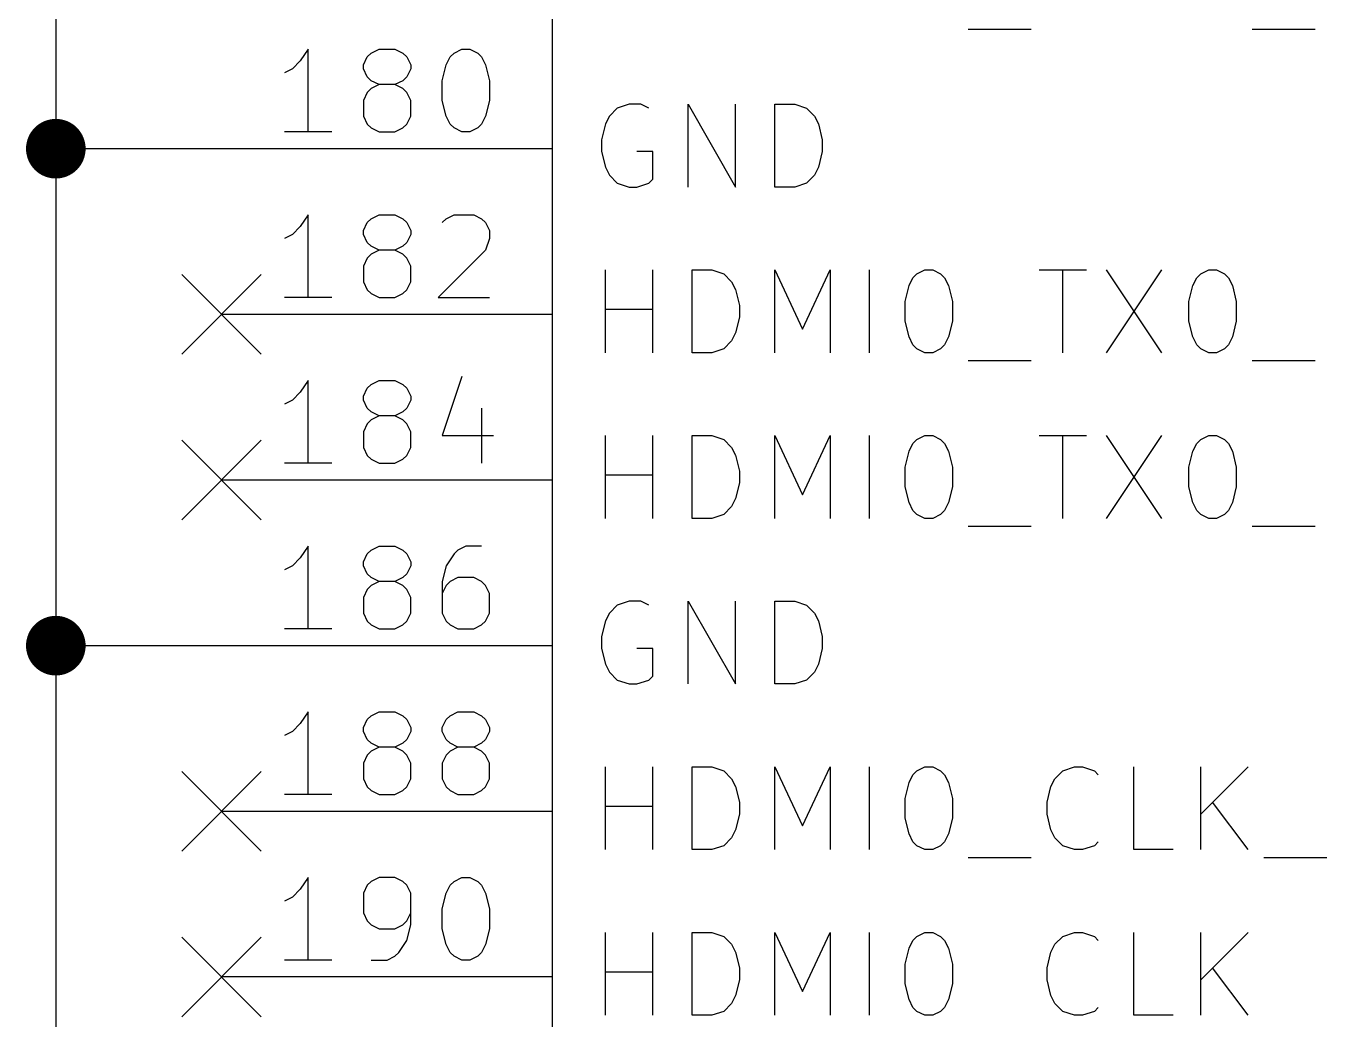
# Model space of a CAD drawing. Extents: x 0.4 to 11.3, y -7.9 to -0.4.
# Drawn here: x 3.382 to 4.168, y -5.976 to -5.376 of the extents above; entities that cross this region are included whole.
import ezdxf

# ---------------------------------------------------------------- set-up
doc = ezdxf.new("R2010")
doc.units = 0
doc.header["$MEASUREMENT"] = 0
for name, color, linetype in [('BLUE2', 5, 'CONTINUOUS'), ('CYAN2', 4, 'CONTINUOUS'), ('GREEN3', 91, 'CONTINUOUS'), ('RED2', 1, 'CONTINUOUS'), ('RED3', 11, 'CONTINUOUS')]:
    doc.layers.add(name, color=color, linetype=linetype)

msp = doc.modelspace()

# ---------------------------------------------------------------- linework, layer by layer
at = {"layer": 'BLUE2', "linetype": 'CONTINUOUS'}
for p, q in [((3.476, -5.526), (3.524, -5.574)), ((3.524, -5.526), (3.476, -5.574)), ((3.476, -5.626), (3.524, -5.674)), ((3.524, -5.626), (3.476, -5.674)), ((3.476, -5.826), (3.524, -5.874)), ((3.524, -5.826), (3.476, -5.874)), ((3.476, -5.926), (3.524, -5.974)), ((3.524, -5.926), (3.476, -5.974))]:
    msp.add_line(p, q, dxfattribs=at)
at = {"layer": 'CYAN2', "linetype": 'CONTINUOUS'}
for p, q in [((3.95095, -5.37789), (3.98905, -5.37789)), ((4.12238, -5.37789), (4.16047, -5.37789)), ((3.73905, -5.42551), (3.73428, -5.43028)), ((3.74619, -5.42313), (3.73905, -5.42551)), ((3.75333, -5.42313), (3.74619, -5.42313)), ((3.75809, -5.42551), (3.75333, -5.42313)), ((3.7819, -5.47313), (3.7819, -5.42313)), ((3.7819, -5.42313), (3.81047, -5.47313)), ((3.81047, -5.47313), (3.81047, -5.42313)), ((3.83428, -5.47313), (3.83428, -5.42313)), ((3.83428, -5.42313), (3.84619, -5.42313)), ((3.84619, -5.42313), (3.85333, -5.42551)), ((3.85333, -5.42551), (3.85809, -5.43028)), ((3.7319, -5.43504), (3.72952, -5.44456)), ((3.73428, -5.43028), (3.7319, -5.43504)), ((3.85809, -5.43028), (3.86048, -5.43504)), ((3.86048, -5.43504), (3.86285, -5.44456)), ((3.72952, -5.44456), (3.72952, -5.4517)), ((3.72952, -5.4517), (3.7319, -5.46122)), ((3.76047, -5.4517), (3.75095, -5.4517)), ((3.76047, -5.46837), (3.76047, -5.4517)), ((3.86285, -5.4517), (3.86048, -5.46122)), ((3.86285, -5.44456), (3.86285, -5.4517)), ((3.7319, -5.46122), (3.73428, -5.46599)), ((3.73428, -5.46599), (3.73905, -5.47075)), ((3.85809, -5.46599), (3.85333, -5.47075)), ((3.86048, -5.46122), (3.85809, -5.46599)), ((3.73905, -5.47075), (3.74619, -5.47313)), ((3.74619, -5.47313), (3.75095, -5.47313)), ((3.75095, -5.47313), (3.75809, -5.47075)), ((3.75809, -5.47075), (3.76047, -5.46837)), ((3.84619, -5.47313), (3.83428, -5.47313)), ((3.85333, -5.47075), (3.84619, -5.47313)), ((3.7319, -5.57313), (3.7319, -5.52313)), ((3.76047, -5.57313), (3.76047, -5.52313)), ((3.78428, -5.57313), (3.78428, -5.52313)), ((3.78428, -5.52313), (3.79619, -5.52313)), ((3.79619, -5.52313), (3.80333, -5.52551)), ((3.80333, -5.52551), (3.80809, -5.53028)), ((3.80809, -5.53028), (3.81048, -5.53504)), ((3.83428, -5.57313), (3.83428, -5.52313)), ((3.83428, -5.52313), (3.85095, -5.55885)), ((3.85095, -5.55885), (3.86762, -5.52313)), ((3.86762, -5.52313), (3.86762, -5.57313)), ((3.89143, -5.57313), (3.89143, -5.52313)), ((3.91524, -5.53265), (3.91762, -5.52789)), ((3.91762, -5.52789), (3.92, -5.52551)), ((3.92, -5.52551), (3.92476, -5.52313)), ((3.92476, -5.52313), (3.92952, -5.52313)), ((3.92952, -5.52313), (3.93428, -5.52551)), ((3.93428, -5.52551), (3.93667, -5.52789)), ((3.93667, -5.52789), (3.93905, -5.53265)), ((3.99381, -5.52313), (4.02238, -5.52313)), ((4.00809, -5.57313), (4.00809, -5.52313)), ((4.03428, -5.52313), (4.06761, -5.57313)), ((4.06761, -5.52313), (4.03428, -5.57313)), ((4.08666, -5.53265), (4.08904, -5.52789)), ((4.08904, -5.52789), (4.09143, -5.52551)), ((4.09143, -5.52551), (4.09619, -5.52313)), ((4.09619, -5.52313), (4.10095, -5.52313)), ((4.10095, -5.52313), (4.10571, -5.52551)), ((4.10571, -5.52551), (4.10809, -5.52789)), ((4.10809, -5.52789), (4.11047, -5.53265)), ((3.81048, -5.53504), (3.81285, -5.54456)), ((3.91286, -5.54218), (3.91524, -5.53265)), ((3.93905, -5.53265), (3.94143, -5.54218)), ((4.08428, -5.54218), (4.08666, -5.53265)), ((4.11047, -5.53265), (4.11285, -5.54218)), ((3.81285, -5.54456), (3.81285, -5.5517)), ((3.91286, -5.55408), (3.91286, -5.54218)), ((3.94143, -5.54218), (3.94143, -5.55408)), ((4.08428, -5.55408), (4.08428, -5.54218)), ((4.11285, -5.54218), (4.11285, -5.55408)), ((3.7319, -5.54694), (3.76047, -5.54694)), ((3.81285, -5.5517), (3.81048, -5.56122)), ((3.91524, -5.56361), (3.91286, -5.55408)), ((3.94143, -5.55408), (3.93905, -5.56361)), ((4.08666, -5.56361), (4.08428, -5.55408)), ((4.11285, -5.55408), (4.11047, -5.56361)), ((3.81048, -5.56122), (3.80809, -5.56599)), ((3.80809, -5.56599), (3.80333, -5.57075)), ((3.91762, -5.56837), (3.91524, -5.56361)), ((3.92, -5.57075), (3.91762, -5.56837)), ((3.93667, -5.56837), (3.93428, -5.57075)), ((3.93905, -5.56361), (3.93667, -5.56837)), ((4.08904, -5.56837), (4.08666, -5.56361)), ((4.09143, -5.57075), (4.08904, -5.56837)), ((4.10809, -5.56837), (4.10571, -5.57075)), ((4.11047, -5.56361), (4.10809, -5.56837)), ((3.79619, -5.57313), (3.78428, -5.57313)), ((3.80333, -5.57075), (3.79619, -5.57313)), ((3.92476, -5.57313), (3.92, -5.57075)), ((3.92952, -5.57313), (3.92476, -5.57313)), ((3.93428, -5.57075), (3.92952, -5.57313)), ((3.95095, -5.57789), (3.98905, -5.57789)), ((4.09619, -5.57313), (4.09143, -5.57075)), ((4.10095, -5.57313), (4.09619, -5.57313)), ((4.10571, -5.57075), (4.10095, -5.57313)), ((4.12238, -5.57789), (4.16047, -5.57789)), ((3.7319, -5.67313), (3.7319, -5.62313)), ((3.76047, -5.67313), (3.76047, -5.62313)), ((3.78428, -5.67313), (3.78428, -5.62313)), ((3.78428, -5.62313), (3.79619, -5.62313)), ((3.79619, -5.62313), (3.80333, -5.62551)), ((3.83428, -5.67313), (3.83428, -5.62313)), ((3.83428, -5.62313), (3.85095, -5.65885)), ((3.85095, -5.65885), (3.86762, -5.62313)), ((3.86762, -5.62313), (3.86762, -5.67313)), ((3.89143, -5.67313), (3.89143, -5.62313)), ((3.92, -5.62551), (3.92476, -5.62313)), ((3.92476, -5.62313), (3.92952, -5.62313)), ((3.92952, -5.62313), (3.93428, -5.62551)), ((3.99381, -5.62313), (4.02238, -5.62313)), ((4.00809, -5.67313), (4.00809, -5.62313)), ((4.03428, -5.62313), (4.06761, -5.67313)), ((4.06761, -5.62313), (4.03428, -5.67313)), ((4.09143, -5.62551), (4.09619, -5.62313)), ((4.09619, -5.62313), (4.10095, -5.62313)), ((4.10095, -5.62313), (4.10571, -5.62551)), ((3.80333, -5.62551), (3.80809, -5.63028)), ((3.80809, -5.63028), (3.81048, -5.63504)), ((3.91286, -5.64218), (3.91524, -5.63265)), ((3.91524, -5.63265), (3.91762, -5.62789)), ((3.91762, -5.62789), (3.92, -5.62551)), ((3.93428, -5.62551), (3.93667, -5.62789)), ((3.93667, -5.62789), (3.93905, -5.63265)), ((3.93905, -5.63265), (3.94143, -5.64218)), ((4.08428, -5.64218), (4.08666, -5.63265)), ((4.08666, -5.63265), (4.08904, -5.62789)), ((4.08904, -5.62789), (4.09143, -5.62551)), ((4.10571, -5.62551), (4.10809, -5.62789)), ((4.10809, -5.62789), (4.11047, -5.63265)), ((4.11047, -5.63265), (4.11285, -5.64218)), ((3.81048, -5.63504), (3.81285, -5.64456)), ((3.7319, -5.64694), (3.76047, -5.64694)), ((3.81285, -5.64456), (3.81285, -5.6517)), ((3.91286, -5.65408), (3.91286, -5.64218)), ((3.94143, -5.64218), (3.94143, -5.65408)), ((4.08428, -5.65408), (4.08428, -5.64218)), ((4.11285, -5.64218), (4.11285, -5.65408)), ((3.81285, -5.6517), (3.81048, -5.66122)), ((3.91524, -5.66361), (3.91286, -5.65408)), ((3.94143, -5.65408), (3.93905, -5.66361)), ((4.08666, -5.66361), (4.08428, -5.65408)), ((4.11285, -5.65408), (4.11047, -5.66361)), ((3.81048, -5.66122), (3.80809, -5.66599)), ((3.91762, -5.66837), (3.91524, -5.66361)), ((3.93905, -5.66361), (3.93667, -5.66837)), ((4.08904, -5.66837), (4.08666, -5.66361)), ((4.11047, -5.66361), (4.10809, -5.66837)), ((3.80333, -5.67075), (3.79619, -5.67313)), ((3.80809, -5.66599), (3.80333, -5.67075)), ((3.92, -5.67075), (3.91762, -5.66837)), ((3.92476, -5.67313), (3.92, -5.67075)), ((3.93428, -5.67075), (3.92952, -5.67313)), ((3.93667, -5.66837), (3.93428, -5.67075)), ((4.09143, -5.67075), (4.08904, -5.66837)), ((4.09619, -5.67313), (4.09143, -5.67075)), ((4.10571, -5.67075), (4.10095, -5.67313)), ((4.10809, -5.66837), (4.10571, -5.67075)), ((3.79619, -5.67313), (3.78428, -5.67313)), ((3.92952, -5.67313), (3.92476, -5.67313)), ((3.95095, -5.67789), (3.98905, -5.67789)), ((4.10095, -5.67313), (4.09619, -5.67313)), ((4.12238, -5.67789), (4.16047, -5.67789)), ((3.73905, -5.72551), (3.73428, -5.73028)), ((3.74619, -5.72313), (3.73905, -5.72551)), ((3.75333, -5.72313), (3.74619, -5.72313)), ((3.75809, -5.72551), (3.75333, -5.72313)), ((3.7819, -5.77313), (3.7819, -5.72313)), ((3.7819, -5.72313), (3.81047, -5.77313)), ((3.81047, -5.77313), (3.81047, -5.72313)), ((3.83428, -5.77313), (3.83428, -5.72313)), ((3.83428, -5.72313), (3.84619, -5.72313)), ((3.84619, -5.72313), (3.85333, -5.72551)), ((3.85333, -5.72551), (3.85809, -5.73028)), ((3.73428, -5.73028), (3.7319, -5.73504)), ((3.85809, -5.73028), (3.86048, -5.73504)), ((3.7319, -5.73504), (3.72952, -5.74456)), ((3.86048, -5.73504), (3.86285, -5.74456)), ((3.72952, -5.74456), (3.72952, -5.7517)), ((3.86285, -5.74456), (3.86285, -5.7517)), ((3.72952, -5.7517), (3.7319, -5.76122)), ((3.76047, -5.7517), (3.75095, -5.7517)), ((3.76047, -5.76837), (3.76047, -5.7517)), ((3.86285, -5.7517), (3.86048, -5.76122)), ((3.7319, -5.76122), (3.73428, -5.76599)), ((3.73428, -5.76599), (3.73905, -5.77075)), ((3.85809, -5.76599), (3.85333, -5.77075)), ((3.86048, -5.76122), (3.85809, -5.76599)), ((3.73905, -5.77075), (3.74619, -5.77313)), ((3.74619, -5.77313), (3.75095, -5.77313)), ((3.75095, -5.77313), (3.75809, -5.77075)), ((3.75809, -5.77075), (3.76047, -5.76837)), ((3.84619, -5.77313), (3.83428, -5.77313)), ((3.85333, -5.77075), (3.84619, -5.77313)), ((3.7319, -5.87313), (3.7319, -5.82313)), ((3.76047, -5.87313), (3.76047, -5.82313)), ((3.78428, -5.87313), (3.78428, -5.82313)), ((3.78428, -5.82313), (3.79619, -5.82313)), ((3.79619, -5.82313), (3.80333, -5.82551)), ((3.80333, -5.82551), (3.80809, -5.83028)), ((3.83428, -5.87313), (3.83428, -5.82313)), ((3.83428, -5.82313), (3.85095, -5.85885)), ((3.85095, -5.85885), (3.86762, -5.82313)), ((3.86762, -5.82313), (3.86762, -5.87313)), ((3.89143, -5.87313), (3.89143, -5.82313)), ((3.91524, -5.83265), (3.91762, -5.82789)), ((3.91762, -5.82789), (3.92, -5.82551)), ((3.92, -5.82551), (3.92476, -5.82313)), ((3.92476, -5.82313), (3.92952, -5.82313)), ((3.92952, -5.82313), (3.93428, -5.82551)), ((3.93428, -5.82551), (3.93667, -5.82789)), ((3.93667, -5.82789), (3.93905, -5.83265)), ((4.00333, -5.83028), (4.00809, -5.82551)), ((4.00809, -5.82551), (4.01524, -5.82313)), ((4.01524, -5.82313), (4.02, -5.82313)), ((4.02, -5.82313), (4.02714, -5.82551)), ((4.02714, -5.82551), (4.02952, -5.82789)), ((4.05095, -5.87313), (4.05095, -5.82313)), ((4.09143, -5.87313), (4.09143, -5.82313)), ((4.12, -5.82313), (4.09143, -5.8517)), ((3.80809, -5.83028), (3.81048, -5.83504)), ((3.81048, -5.83504), (3.81285, -5.84456)), ((3.91286, -5.84218), (3.91524, -5.83265)), ((3.93905, -5.83265), (3.94143, -5.84218)), ((3.99857, -5.84456), (4.00095, -5.83504)), ((4.00095, -5.83504), (4.00333, -5.83028)), ((3.81285, -5.84456), (3.81285, -5.8517)), ((3.91286, -5.85408), (3.91286, -5.84218)), ((3.94143, -5.84218), (3.94143, -5.85408)), ((3.99857, -5.8517), (3.99857, -5.84456)), ((4.12, -5.87313), (4.09857, -5.84456)), ((3.7319, -5.84694), (3.76047, -5.84694)), ((3.81285, -5.8517), (3.81048, -5.86122)), ((4.00095, -5.86122), (3.99857, -5.8517)), ((3.91524, -5.86361), (3.91286, -5.85408)), ((3.94143, -5.85408), (3.93905, -5.86361)), ((3.80809, -5.86599), (3.80333, -5.87075)), ((3.81048, -5.86122), (3.80809, -5.86599)), ((3.91762, -5.86837), (3.91524, -5.86361)), ((3.92, -5.87075), (3.91762, -5.86837)), ((3.93667, -5.86837), (3.93428, -5.87075)), ((3.93905, -5.86361), (3.93667, -5.86837)), ((4.00333, -5.86599), (4.00095, -5.86122)), ((4.00809, -5.87075), (4.00333, -5.86599)), ((4.02952, -5.86837), (4.02714, -5.87075)), ((3.79619, -5.87313), (3.78428, -5.87313)), ((3.80333, -5.87075), (3.79619, -5.87313)), ((3.92476, -5.87313), (3.92, -5.87075)), ((3.92952, -5.87313), (3.92476, -5.87313)), ((3.93428, -5.87075), (3.92952, -5.87313)), ((4.01524, -5.87313), (4.00809, -5.87075)), ((4.02, -5.87313), (4.01524, -5.87313)), ((4.02714, -5.87075), (4.02, -5.87313)), ((4.07476, -5.87313), (4.05095, -5.87313)), ((3.95095, -5.87789), (3.98905, -5.87789)), ((4.12952, -5.87789), (4.16762, -5.87789)), ((3.7319, -5.97313), (3.7319, -5.92313)), ((3.76047, -5.97313), (3.76047, -5.92313)), ((3.78428, -5.97313), (3.78428, -5.92313)), ((3.78428, -5.92313), (3.79619, -5.92313)), ((3.79619, -5.92313), (3.80333, -5.92551)), ((3.83428, -5.97313), (3.83428, -5.92313)), ((3.83428, -5.92313), (3.85095, -5.95885)), ((3.85095, -5.95885), (3.86762, -5.92313)), ((3.86762, -5.92313), (3.86762, -5.97313)), ((3.89143, -5.97313), (3.89143, -5.92313)), ((3.92, -5.92551), (3.92476, -5.92313)), ((3.92476, -5.92313), (3.92952, -5.92313)), ((3.92952, -5.92313), (3.93428, -5.92551)), ((4.00809, -5.92551), (4.01524, -5.92313)), ((4.01524, -5.92313), (4.02, -5.92313)), ((4.02, -5.92313), (4.02714, -5.92551)), ((4.05095, -5.97313), (4.05095, -5.92313)), ((4.09143, -5.97313), (4.09143, -5.92313)), ((4.12, -5.92313), (4.09143, -5.9517)), ((3.80333, -5.92551), (3.80809, -5.93028)), ((3.80809, -5.93028), (3.81048, -5.93504)), ((3.91524, -5.93265), (3.91762, -5.92789)), ((3.91762, -5.92789), (3.92, -5.92551)), ((3.93428, -5.92551), (3.93667, -5.92789)), ((3.93667, -5.92789), (3.93905, -5.93265)), ((4.00095, -5.93504), (4.00333, -5.93028)), ((4.00333, -5.93028), (4.00809, -5.92551)), ((4.02714, -5.92551), (4.02952, -5.92789)), ((3.81048, -5.93504), (3.81285, -5.94456)), ((3.91286, -5.94218), (3.91524, -5.93265)), ((3.93905, -5.93265), (3.94143, -5.94218)), ((3.99857, -5.94456), (4.00095, -5.93504)), ((3.7319, -5.94694), (3.76047, -5.94694)), ((3.81285, -5.94456), (3.81285, -5.9517)), ((3.91286, -5.95408), (3.91286, -5.94218)), ((3.94143, -5.94218), (3.94143, -5.95408)), ((3.99857, -5.9517), (3.99857, -5.94456)), ((4.12, -5.97313), (4.09857, -5.94456)), ((3.81285, -5.9517), (3.81048, -5.96122)), ((3.91524, -5.96361), (3.91286, -5.95408)), ((3.94143, -5.95408), (3.93905, -5.96361)), ((4.00095, -5.96122), (3.99857, -5.9517)), ((3.81048, -5.96122), (3.80809, -5.96599)), ((4.00333, -5.96599), (4.00095, -5.96122)), ((3.80809, -5.96599), (3.80333, -5.97075)), ((3.91762, -5.96837), (3.91524, -5.96361)), ((3.92, -5.97075), (3.91762, -5.96837)), ((3.93667, -5.96837), (3.93428, -5.97075)), ((3.93905, -5.96361), (3.93667, -5.96837)), ((4.00809, -5.97075), (4.00333, -5.96599)), ((4.02952, -5.96837), (4.02714, -5.97075)), ((3.79619, -5.97313), (3.78428, -5.97313)), ((3.80333, -5.97075), (3.79619, -5.97313)), ((3.92476, -5.97313), (3.92, -5.97075)), ((3.92952, -5.97313), (3.92476, -5.97313)), ((3.93428, -5.97075), (3.92952, -5.97313)), ((4.01524, -5.97313), (4.00809, -5.97075)), ((4.02, -5.97313), (4.01524, -5.97313)), ((4.02714, -5.97075), (4.02, -5.97313)), ((4.07476, -5.97313), (4.05095, -5.97313))]:
    msp.add_line(p, q, dxfattribs=at)
at = {"layer": 'GREEN3', "linetype": 'CONTINUOUS'}
for p, q in [((3.4, -5.15), (3.4, -5.45)), ((3.4, -5.45), (3.4, -5.75)), ((3.5, -5.45), (3.4, -5.45)), ((3.4, -5.75), (3.4, -6.05)), ((3.5, -5.75), (3.4, -5.75))]:
    msp.add_line(p, q, dxfattribs=at)
at = {"layer": 'GREEN3', "const_width": 0.018}
for points in [[(3.391, -5.45, 1), (3.409, -5.45, 1)], [(3.391, -5.75, 1), (3.409, -5.75, 1)]]:
    msp.add_lwpolyline(points, format="xyb", close=True, dxfattribs=at)
at = {"layer": 'RED2', "linetype": 'CONTINUOUS'}
for p, q in [((3.7, -6.55), (3.7, -1.45)), ((3.7, -5.45), (3.5, -5.45)), ((3.7, -5.55), (3.5, -5.55)), ((3.7, -5.65), (3.5, -5.65)), ((3.7, -5.75), (3.5, -5.75)), ((3.7, -5.85), (3.5, -5.85)), ((3.7, -5.95), (3.5, -5.95))]:
    msp.add_line(p, q, dxfattribs=at)
at = {"layer": 'RED3', "linetype": 'CONTINUOUS'}
for p, q in [((3.54762, -5.39702), (3.54286, -5.40178)), ((3.55238, -5.38988), (3.54762, -5.39702)), ((3.55238, -5.43988), (3.55238, -5.38988)), ((3.58572, -5.3994), (3.58809, -5.39464)), ((3.58809, -5.39464), (3.59048, -5.39226)), ((3.59048, -5.39226), (3.59524, -5.38988)), ((3.59524, -5.38988), (3.60476, -5.38988)), ((3.60476, -5.38988), (3.60952, -5.39226)), ((3.60952, -5.39226), (3.61191, -5.39464)), ((3.61191, -5.39464), (3.61429, -5.3994)), ((3.63571, -5.3994), (3.63809, -5.39464)), ((3.63809, -5.39464), (3.64048, -5.39226)), ((3.64048, -5.39226), (3.64524, -5.38988)), ((3.64524, -5.38988), (3.65, -5.38988)), ((3.65, -5.38988), (3.65476, -5.39226)), ((3.65476, -5.39226), (3.65714, -5.39464)), ((3.65714, -5.39464), (3.65952, -5.3994)), ((3.54286, -5.40178), (3.5381, -5.40417)), ((3.58572, -5.40178), (3.58572, -5.3994)), ((3.58809, -5.40655), (3.58572, -5.40178)), ((3.61429, -5.40178), (3.61191, -5.40655)), ((3.61429, -5.3994), (3.61429, -5.40178)), ((3.63333, -5.40893), (3.63571, -5.3994)), ((3.65952, -5.3994), (3.66191, -5.40893)), ((3.59048, -5.40893), (3.58809, -5.40655)), ((3.59524, -5.41131), (3.59048, -5.40893)), ((3.59524, -5.41131), (3.59048, -5.41369)), ((3.60476, -5.41131), (3.59524, -5.41131)), ((3.60952, -5.40893), (3.60476, -5.41131)), ((3.60952, -5.41369), (3.60476, -5.41131)), ((3.61191, -5.40655), (3.60952, -5.40893)), ((3.63333, -5.42083), (3.63333, -5.40893)), ((3.66191, -5.40893), (3.66191, -5.42083)), ((3.58809, -5.41607), (3.58572, -5.42083)), ((3.59048, -5.41369), (3.58809, -5.41607)), ((3.61191, -5.41607), (3.60952, -5.41369)), ((3.61429, -5.42083), (3.61191, -5.41607)), ((3.58572, -5.42083), (3.58572, -5.43035)), ((3.61429, -5.43035), (3.61429, -5.42083)), ((3.63571, -5.43035), (3.63333, -5.42083)), ((3.66191, -5.42083), (3.65952, -5.43035)), ((3.58572, -5.43035), (3.58809, -5.43512)), ((3.58809, -5.43512), (3.59048, -5.4375)), ((3.60952, -5.4375), (3.61191, -5.43512)), ((3.61191, -5.43512), (3.61429, -5.43035)), ((3.63809, -5.43512), (3.63571, -5.43035)), ((3.64048, -5.4375), (3.63809, -5.43512)), ((3.65714, -5.43512), (3.65476, -5.4375)), ((3.65952, -5.43035), (3.65714, -5.43512)), ((3.56667, -5.43988), (3.5381, -5.43988)), ((3.59048, -5.4375), (3.59524, -5.43988)), ((3.59524, -5.43988), (3.60476, -5.43988)), ((3.60476, -5.43988), (3.60952, -5.4375)), ((3.64524, -5.43988), (3.64048, -5.4375)), ((3.65, -5.43988), (3.64524, -5.43988)), ((3.65476, -5.4375), (3.65, -5.43988)), ((3.55238, -5.48988), (3.54762, -5.49702)), ((3.55238, -5.53988), (3.55238, -5.48988)), ((3.59048, -5.49226), (3.59524, -5.48988)), ((3.59524, -5.48988), (3.60476, -5.48988)), ((3.60476, -5.48988), (3.60952, -5.49226)), ((3.63571, -5.49226), (3.64048, -5.48988)), ((3.64048, -5.48988), (3.65238, -5.48988)), ((3.65238, -5.48988), (3.65714, -5.49226)), ((3.54762, -5.49702), (3.54286, -5.50178)), ((3.58572, -5.4994), (3.58809, -5.49464)), ((3.58809, -5.49464), (3.59048, -5.49226)), ((3.60952, -5.49226), (3.61191, -5.49464)), ((3.61191, -5.49464), (3.61429, -5.4994)), ((3.63333, -5.49464), (3.63571, -5.49226)), ((3.65714, -5.49226), (3.65952, -5.49464)), ((3.65952, -5.49464), (3.66191, -5.4994)), ((3.54286, -5.50178), (3.5381, -5.50417)), ((3.58572, -5.50178), (3.58572, -5.4994)), ((3.58809, -5.50655), (3.58572, -5.50178)), ((3.59048, -5.50893), (3.58809, -5.50655)), ((3.61191, -5.50655), (3.60952, -5.50893)), ((3.61429, -5.50178), (3.61191, -5.50655)), ((3.61429, -5.4994), (3.61429, -5.50178)), ((3.66191, -5.50417), (3.65952, -5.51131)), ((3.66191, -5.4994), (3.66191, -5.50417)), ((3.59048, -5.51369), (3.58809, -5.51607)), ((3.59524, -5.51131), (3.59048, -5.50893)), ((3.59524, -5.51131), (3.59048, -5.51369)), ((3.60476, -5.51131), (3.59524, -5.51131)), ((3.60952, -5.50893), (3.60476, -5.51131)), ((3.60952, -5.51369), (3.60476, -5.51131)), ((3.61191, -5.51607), (3.60952, -5.51369)), ((3.65952, -5.51131), (3.63095, -5.53988)), ((3.58809, -5.51607), (3.58572, -5.52083)), ((3.58572, -5.52083), (3.58572, -5.53035)), ((3.61429, -5.52083), (3.61191, -5.51607)), ((3.61429, -5.53035), (3.61429, -5.52083)), ((3.58572, -5.53035), (3.58809, -5.53512)), ((3.61191, -5.53512), (3.61429, -5.53035)), ((3.58809, -5.53512), (3.59048, -5.5375)), ((3.59048, -5.5375), (3.59524, -5.53988)), ((3.60476, -5.53988), (3.60952, -5.5375)), ((3.60952, -5.5375), (3.61191, -5.53512)), ((3.56667, -5.53988), (3.5381, -5.53988)), ((3.59524, -5.53988), (3.60476, -5.53988)), ((3.63095, -5.53988), (3.66191, -5.53988)), ((3.55238, -5.58988), (3.54762, -5.59702)), ((3.55238, -5.63988), (3.55238, -5.58988)), ((3.58809, -5.59464), (3.59048, -5.59226)), ((3.59048, -5.59226), (3.59524, -5.58988)), ((3.59524, -5.58988), (3.60476, -5.58988)), ((3.60476, -5.58988), (3.60952, -5.59226)), ((3.60952, -5.59226), (3.61191, -5.59464)), ((3.64524, -5.5875), (3.63333, -5.62321)), ((3.54762, -5.59702), (3.54286, -5.60178)), ((3.58572, -5.5994), (3.58809, -5.59464)), ((3.58572, -5.60178), (3.58572, -5.5994)), ((3.61191, -5.59464), (3.61429, -5.5994)), ((3.61429, -5.5994), (3.61429, -5.60178)), ((3.54286, -5.60178), (3.5381, -5.60417)), ((3.58809, -5.60655), (3.58572, -5.60178)), ((3.59048, -5.60893), (3.58809, -5.60655)), ((3.59524, -5.61131), (3.59048, -5.60893)), ((3.60952, -5.60893), (3.60476, -5.61131)), ((3.61191, -5.60655), (3.60952, -5.60893)), ((3.61429, -5.60178), (3.61191, -5.60655)), ((3.65714, -5.60655), (3.65714, -5.63988)), ((3.58809, -5.61607), (3.58572, -5.62083)), ((3.59048, -5.61369), (3.58809, -5.61607)), ((3.59524, -5.61131), (3.59048, -5.61369)), ((3.60476, -5.61131), (3.59524, -5.61131)), ((3.60952, -5.61369), (3.60476, -5.61131)), ((3.61191, -5.61607), (3.60952, -5.61369)), ((3.61429, -5.62083), (3.61191, -5.61607)), ((3.58572, -5.62083), (3.58572, -5.63035)), ((3.61429, -5.63035), (3.61429, -5.62083)), ((3.63333, -5.62321), (3.66428, -5.62321)), ((3.58572, -5.63035), (3.58809, -5.63512)), ((3.61191, -5.63512), (3.61429, -5.63035)), ((3.56667, -5.63988), (3.5381, -5.63988)), ((3.58809, -5.63512), (3.59048, -5.6375)), ((3.59048, -5.6375), (3.59524, -5.63988)), ((3.59524, -5.63988), (3.60476, -5.63988)), ((3.60476, -5.63988), (3.60952, -5.6375)), ((3.60952, -5.6375), (3.61191, -5.63512)), ((3.55238, -5.68988), (3.54762, -5.69702)), ((3.55238, -5.73988), (3.55238, -5.68988)), ((3.58572, -5.6994), (3.58809, -5.69464)), ((3.58809, -5.69464), (3.59048, -5.69226)), ((3.59048, -5.69226), (3.59524, -5.68988)), ((3.59524, -5.68988), (3.60476, -5.68988)), ((3.60476, -5.68988), (3.60952, -5.69226)), ((3.60952, -5.69226), (3.61191, -5.69464)), ((3.61191, -5.69464), (3.61429, -5.6994)), ((3.64048, -5.69464), (3.63571, -5.70178)), ((3.64286, -5.69226), (3.64048, -5.69464)), ((3.64762, -5.68988), (3.64286, -5.69226)), ((3.65714, -5.68988), (3.64762, -5.68988)), ((3.54286, -5.70178), (3.5381, -5.70417)), ((3.54762, -5.69702), (3.54286, -5.70178)), ((3.58572, -5.70178), (3.58572, -5.6994)), ((3.58809, -5.70655), (3.58572, -5.70178)), ((3.61429, -5.70178), (3.61191, -5.70655)), ((3.61429, -5.6994), (3.61429, -5.70178)), ((3.63571, -5.70178), (3.63333, -5.71131)), ((3.59048, -5.70893), (3.58809, -5.70655)), ((3.59524, -5.71131), (3.59048, -5.70893)), ((3.59524, -5.71131), (3.59048, -5.71369)), ((3.60476, -5.71131), (3.59524, -5.71131)), ((3.60952, -5.70893), (3.60476, -5.71131)), ((3.60952, -5.71369), (3.60476, -5.71131)), ((3.61191, -5.70655), (3.60952, -5.70893)), ((3.63333, -5.71131), (3.63333, -5.73035)), ((3.63809, -5.71131), (3.63571, -5.71369)), ((3.64286, -5.70893), (3.63809, -5.71131)), ((3.65238, -5.70893), (3.64286, -5.70893)), ((3.65714, -5.71131), (3.65238, -5.70893)), ((3.65952, -5.71369), (3.65714, -5.71131)), ((3.58809, -5.71607), (3.58572, -5.72083)), ((3.59048, -5.71369), (3.58809, -5.71607)), ((3.61191, -5.71607), (3.60952, -5.71369)), ((3.61429, -5.72083), (3.61191, -5.71607)), ((3.63571, -5.71369), (3.63333, -5.71845)), ((3.66191, -5.71845), (3.65952, -5.71369)), ((3.66191, -5.73035), (3.66191, -5.71845)), ((3.58572, -5.72083), (3.58572, -5.73035)), ((3.61429, -5.73035), (3.61429, -5.72083)), ((3.58572, -5.73035), (3.58809, -5.73512)), ((3.61191, -5.73512), (3.61429, -5.73035)), ((3.63333, -5.73035), (3.63571, -5.73512)), ((3.65952, -5.73512), (3.66191, -5.73035)), ((3.56667, -5.73988), (3.5381, -5.73988)), ((3.58809, -5.73512), (3.59048, -5.7375)), ((3.59048, -5.7375), (3.59524, -5.73988)), ((3.59524, -5.73988), (3.60476, -5.73988)), ((3.60476, -5.73988), (3.60952, -5.7375)), ((3.60952, -5.7375), (3.61191, -5.73512)), ((3.63571, -5.73512), (3.63809, -5.7375)), ((3.63809, -5.7375), (3.64286, -5.73988)), ((3.64286, -5.73988), (3.65238, -5.73988)), ((3.65238, -5.73988), (3.65714, -5.7375)), ((3.65714, -5.7375), (3.65952, -5.73512)), ((3.55238, -5.78988), (3.54762, -5.79702)), ((3.55238, -5.83988), (3.55238, -5.78988)), ((3.59048, -5.79226), (3.59524, -5.78988)), ((3.59524, -5.78988), (3.60476, -5.78988)), ((3.60476, -5.78988), (3.60952, -5.79226)), ((3.63809, -5.79226), (3.64286, -5.78988)), ((3.64286, -5.78988), (3.65238, -5.78988)), ((3.65238, -5.78988), (3.65714, -5.79226)), ((3.54762, -5.79702), (3.54286, -5.80178)), ((3.58572, -5.7994), (3.58809, -5.79464)), ((3.58809, -5.79464), (3.59048, -5.79226)), ((3.60952, -5.79226), (3.61191, -5.79464)), ((3.61191, -5.79464), (3.61429, -5.7994)), ((3.63333, -5.7994), (3.63571, -5.79464)), ((3.63571, -5.79464), (3.63809, -5.79226)), ((3.65714, -5.79226), (3.65952, -5.79464)), ((3.65952, -5.79464), (3.66191, -5.7994)), ((3.54286, -5.80178), (3.5381, -5.80417)), ((3.58572, -5.80178), (3.58572, -5.7994)), ((3.58809, -5.80655), (3.58572, -5.80178)), ((3.61429, -5.80178), (3.61191, -5.80655)), ((3.61429, -5.7994), (3.61429, -5.80178)), ((3.63333, -5.80178), (3.63333, -5.7994)), ((3.63571, -5.80655), (3.63333, -5.80178)), ((3.66191, -5.80178), (3.65952, -5.80655)), ((3.66191, -5.7994), (3.66191, -5.80178)), ((3.59048, -5.80893), (3.58809, -5.80655)), ((3.59524, -5.81131), (3.59048, -5.80893)), ((3.59524, -5.81131), (3.59048, -5.81369)), ((3.60476, -5.81131), (3.59524, -5.81131)), ((3.60952, -5.80893), (3.60476, -5.81131)), ((3.60952, -5.81369), (3.60476, -5.81131)), ((3.61191, -5.80655), (3.60952, -5.80893)), ((3.63809, -5.80893), (3.63571, -5.80655)), ((3.64286, -5.81131), (3.63809, -5.80893)), ((3.64286, -5.81131), (3.63809, -5.81369)), ((3.65238, -5.81131), (3.64286, -5.81131)), ((3.65714, -5.80893), (3.65238, -5.81131)), ((3.65714, -5.81369), (3.65238, -5.81131)), ((3.65952, -5.80655), (3.65714, -5.80893)), ((3.58809, -5.81607), (3.58572, -5.82083)), ((3.58572, -5.82083), (3.58572, -5.83035)), ((3.59048, -5.81369), (3.58809, -5.81607)), ((3.61191, -5.81607), (3.60952, -5.81369)), ((3.61429, -5.82083), (3.61191, -5.81607)), ((3.61429, -5.83035), (3.61429, -5.82083)), ((3.63571, -5.81607), (3.63333, -5.82083)), ((3.63333, -5.82083), (3.63333, -5.83035)), ((3.63809, -5.81369), (3.63571, -5.81607)), ((3.65952, -5.81607), (3.65714, -5.81369)), ((3.66191, -5.82083), (3.65952, -5.81607)), ((3.66191, -5.83035), (3.66191, -5.82083)), ((3.58572, -5.83035), (3.58809, -5.83512)), ((3.58809, -5.83512), (3.59048, -5.8375)), ((3.60952, -5.8375), (3.61191, -5.83512)), ((3.61191, -5.83512), (3.61429, -5.83035)), ((3.63333, -5.83035), (3.63571, -5.83512)), ((3.63571, -5.83512), (3.63809, -5.8375)), ((3.65714, -5.8375), (3.65952, -5.83512)), ((3.65952, -5.83512), (3.66191, -5.83035)), ((3.56667, -5.83988), (3.5381, -5.83988)), ((3.59048, -5.8375), (3.59524, -5.83988)), ((3.59524, -5.83988), (3.60476, -5.83988)), ((3.60476, -5.83988), (3.60952, -5.8375)), ((3.63809, -5.8375), (3.64286, -5.83988)), ((3.64286, -5.83988), (3.65238, -5.83988)), ((3.65238, -5.83988), (3.65714, -5.8375)), ((3.55238, -5.88988), (3.54762, -5.89702)), ((3.55238, -5.93988), (3.55238, -5.88988)), ((3.59524, -5.88988), (3.59048, -5.89226)), ((3.60476, -5.88988), (3.59524, -5.88988)), ((3.60952, -5.89226), (3.60476, -5.88988)), ((3.64048, -5.89226), (3.64524, -5.88988)), ((3.64524, -5.88988), (3.65, -5.88988)), ((3.65, -5.88988), (3.65476, -5.89226)), ((3.54762, -5.89702), (3.54286, -5.90178)), ((3.58809, -5.89464), (3.58572, -5.8994)), ((3.58572, -5.8994), (3.58572, -5.91131)), ((3.59048, -5.89226), (3.58809, -5.89464)), ((3.61191, -5.89464), (3.60952, -5.89226)), ((3.61429, -5.8994), (3.61191, -5.89464)), ((3.61429, -5.91845), (3.61429, -5.8994)), ((3.63333, -5.90893), (3.63571, -5.8994)), ((3.63571, -5.8994), (3.63809, -5.89464)), ((3.63809, -5.89464), (3.64048, -5.89226)), ((3.65476, -5.89226), (3.65714, -5.89464)), ((3.65714, -5.89464), (3.65952, -5.8994)), ((3.65952, -5.8994), (3.66191, -5.90893)), ((3.54286, -5.90178), (3.5381, -5.90417)), ((3.58572, -5.91131), (3.58809, -5.91607)), ((3.61191, -5.91607), (3.61429, -5.91131)), ((3.63333, -5.92083), (3.63333, -5.90893)), ((3.66191, -5.90893), (3.66191, -5.92083)), ((3.58809, -5.91607), (3.59048, -5.91845)), ((3.59048, -5.91845), (3.59524, -5.92083)), ((3.59524, -5.92083), (3.60476, -5.92083)), ((3.60476, -5.92083), (3.60952, -5.91845)), ((3.60952, -5.91845), (3.61191, -5.91607)), ((3.61191, -5.92797), (3.61429, -5.91845)), ((3.63571, -5.93035), (3.63333, -5.92083)), ((3.66191, -5.92083), (3.65952, -5.93035)), ((3.60714, -5.93512), (3.61191, -5.92797)), ((3.63809, -5.93512), (3.63571, -5.93035)), ((3.65952, -5.93035), (3.65714, -5.93512)), ((3.6, -5.93988), (3.60476, -5.9375)), ((3.60476, -5.9375), (3.60714, -5.93512)), ((3.64048, -5.9375), (3.63809, -5.93512)), ((3.64524, -5.93988), (3.64048, -5.9375)), ((3.65476, -5.9375), (3.65, -5.93988)), ((3.65714, -5.93512), (3.65476, -5.9375)), ((3.56667, -5.93988), (3.5381, -5.93988)), ((3.59048, -5.93988), (3.6, -5.93988)), ((3.65, -5.93988), (3.64524, -5.93988))]:
    msp.add_line(p, q, dxfattribs=at)

doc.saveas('drawing.dxf')
